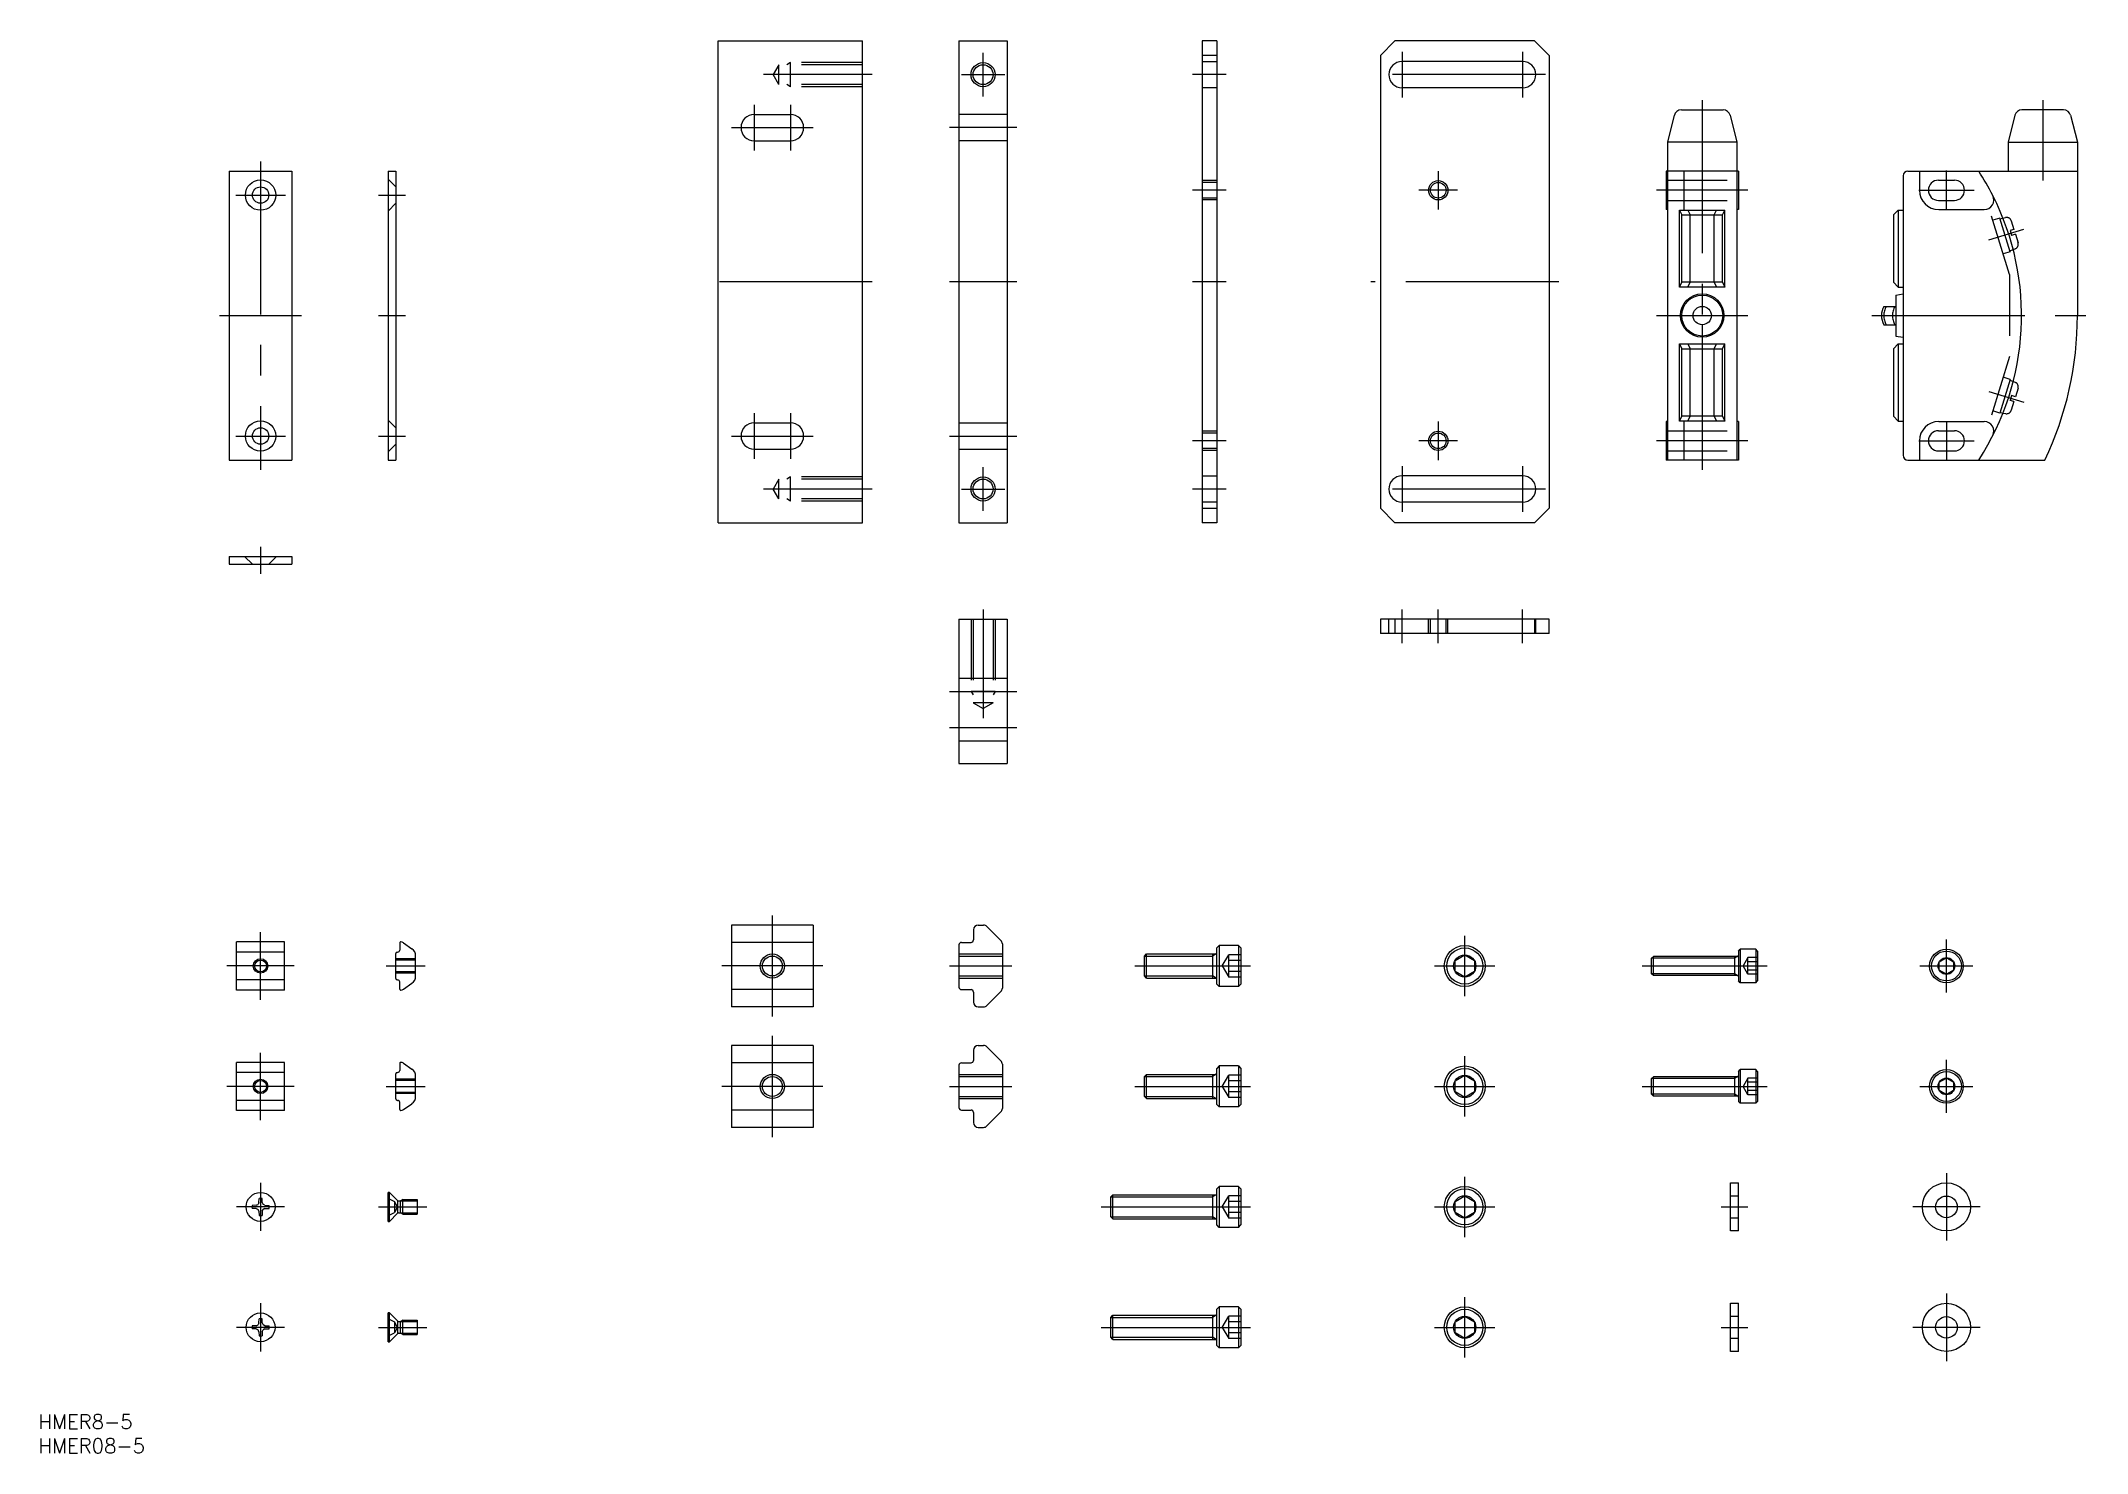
# Model space of a CAD drawing. Extents: x -46 to 379, y -236 to 57.
import ezdxf

# ---------------------------------------------------------------- set-up
doc = ezdxf.new("R2010")
doc.units = 0
for name, pattern in [('CENTER', [50.8, 31.75, -6.35, 6.35, -6.35]), ('DASHED', [19.05, 12.7, -6.35]), ('PHANTOM', [63.5, 31.75, -6.35, 6.35, -6.35, 6.35, -6.35])]:
    doc.linetypes.add(name, pattern=pattern)
doc.layers.get('0').update_dxf_attribs({"linetype": 'CONTINUOUS'})
doc.layers.add('CENTER', color=1, linetype='CENTER')
doc.styles.get("Standard").update_dxf_attribs({"font": 'txt.shx', "height": 3, "bigfont": 'bigfont.shx'})

msp = doc.modelspace()

# ---------------------------------------------------------------- linework, layer by layer
at = {"color": 7, "linetype": 'CONTINUOUS'}
for p, q in [((95, -43), (95, 57)), ((95, 57), (125, 57)), ((125, -43), (125, 57)), ((145, 57), (145, -43)), ((145, 57), (155, 57)), ((155, 57), (155, -43)), ((195.5, 57), (195.5, -43)), ((198.5, 57), (195.5, 57)), ((198.5, 57), (198.5, -43)), ((232.5, 54), (235.5, 57)), ((264.5, 57), (235.5, 57)), ((264.5, 57), (267.5, 54)), ((198.5, 54), (195.5, 54)), ((232.5, 54), (232.5, -40)), ((262, 52.75), (237, 52.75)), ((267.5, 54), (267.5, -40)), ((262, 47.25), (237, 47.25)), ((294.97, 42.7), (303.63, 42.7)), ((374.33, 42.7), (365.67, 42.7)), ((102.5, 41.75), (110, 41.75)), ((293.51, 41.57), (292.1, 36)), ((305.09, 41.57), (306.5, 36)), ((364.21, 41.57), (362.8, 36)), ((375.79, 41.57), (377.2, 36)), ((102.5, 36.25), (110, 36.25)), ((292.1, 36), (292.1, -30)), ((306.5, 36), (292.1, 36)), ((306.5, 36), (306.5, -30)), ((362.8, 36), (377.2, 36)), ((362.8, 36), (362.8, 30)), ((377.2, 36), (377.2, 0)), ((-6.5, 30), (-6.5, -30)), ((-6.5, 30), (6.5, 30)), ((6.5, 30), (6.5, -30)), ((26.5, 30), (26.5, -30)), ((26.5, 30), (28.1, 30)), ((28.1, 30), (28.1, -30)), ((291.8, 30), (291.8, 22)), ((306.8, 30), (291.8, 30)), ((295.5, 30), (295.5, 21.9)), ((306.8, 30), (306.8, 22)), ((342, 30), (377.2, 30)), ((344.4, 30), (344.4, 26)), ((341, 29), (341, -29)), ((348.35, 28.1), (351.65, 28.1)), ((292.1, 22), (291.8, 22)), ((294.6, 5.9), (294.6, 21.9)), ((294.6, 21.9), (304, 21.9)), ((294.6, 21.9), (295.1, 20.9)), ((296.3, 21.9), (296.8, 20.9)), ((301.8, 20.9), (302.3, 21.9)), ((303.5, 20.9), (304, 21.9)), ((304, 5.9), (304, 21.9)), ((306.8, 22), (306.5, 22)), ((339, 20.9), (340, 21.9)), ((340, 21.9), (340, 5.9)), ((340, 21.9), (341, 21.9)), ((348.35, 23.9), (351.65, 23.9)), ((348.4, 22), (357.85, 22)), ((295.1, 6.9), (295.1, 20.9)), ((295.1, 20.9), (303.5, 20.9)), ((296.8, 6.9), (296.8, 20.9)), ((301.8, 6.9), (301.8, 20.9)), ((303.5, 6.9), (303.5, 20.9)), ((339, 20.9), (339, 6.9)), ((294.6, 5.9), (295.1, 6.9)), ((304, 5.9), (294.6, 5.9)), ((303.5, 6.9), (295.1, 6.9)), ((296.3, 5.9), (296.8, 6.9)), ((299.3, 5.9), (299.3, 1.9)), ((301.8, 6.9), (302.3, 5.9)), ((303.5, 6.9), (304, 5.9)), ((339, 6.9), (340, 5.9)), ((339.5, 4.25), (341, 4.5)), ((339.5, 4.25), (339.5, -4.25)), ((340, 5.9), (341, 5.9)), ((337, 1.9), (339.5, 1.9)), ((299.3, -1.9), (299.3, -5.9)), ((337, -1.9), (339.5, -1.9)), ((294.6, -21.9), (294.6, -5.9)), ((294.6, -5.9), (304, -5.9)), ((294.6, -5.9), (295.1, -6.9)), ((295.1, -6.9), (303.5, -6.9)), ((295.1, -20.9), (295.1, -6.9)), ((296.3, -5.9), (296.8, -6.9)), ((296.8, -20.9), (296.8, -6.9)), ((301.8, -6.9), (302.3, -5.9)), ((301.8, -20.9), (301.8, -6.9)), ((303.5, -6.9), (304, -5.9)), ((303.5, -20.9), (303.5, -6.9)), ((304, -21.9), (304, -5.9)), ((339, -6.9), (340, -5.9)), ((339, -6.9), (339, -20.9)), ((339.5, -4.25), (341, -4.5)), ((340, -5.9), (340, -21.9)), ((340, -5.9), (341, -5.9)), ((294.6, -21.9), (295.1, -20.9)), ((303.5, -20.9), (295.1, -20.9)), ((296.3, -21.9), (296.8, -20.9)), ((301.8, -20.9), (302.3, -21.9)), ((303.5, -20.9), (304, -21.9)), ((339, -20.9), (340, -21.9)), ((102.5, -22.25), (110, -22.25)), ((291.8, -22), (291.8, -30)), ((292.1, -22), (291.8, -22)), ((304, -21.9), (294.6, -21.9)), ((295.5, -21.9), (295.5, -30)), ((306.8, -22), (306.5, -22)), ((306.8, -22), (306.8, -30)), ((340, -21.9), (341, -21.9)), ((348.35, -23.9), (351.65, -23.9)), ((348.4, -22), (357.85, -22)), ((102.5, -27.75), (110, -27.75)), ((344.4, -26), (344.4, -30)), ((348.35, -28.1), (351.65, -28.1)), ((-6.5, -30), (6.5, -30)), ((26.5, -30), (28.1, -30)), ((262, -33.25), (237, -33.25)), ((306.8, -30), (291.8, -30)), ((342, -30), (370.45, -30)), ((195.5, -40), (198.5, -40)), ((232.5, -40), (235.5, -43)), ((262, -38.75), (237, -38.75)), ((267.5, -40), (264.5, -43)), ((95, -43), (125, -43)), ((145, -43), (155, -43)), ((198.5, -43), (195.5, -43)), ((264.5, -43), (235.5, -43)), ((-6.5, -50), (6.5, -50)), ((-6.5, -50), (-6.5, -51.6)), ((6.5, -50), (6.5, -51.6)), ((-6.5, -51.6), (6.5, -51.6)), ((145, -63), (145, -93)), ((145, -63), (155, -63)), ((155, -63), (155, -93)), ((267.5, -63), (232.5, -63)), ((232.5, -63), (232.5, -66)), ((235.5, -63), (235.5, -66)), ((264.5, -63), (264.5, -66)), ((267.5, -66), (267.5, -63)), ((267.5, -66), (232.5, -66)), ((145, -93), (155, -93)), ((114.75, -126.5), (97.75, -126.5)), ((97.75, -126.5), (97.75, -143.5)), ((114.75, -126.5), (114.75, -143.5)), ((149, -126.5), (150.09, -126.5)), ((150.79, -126.79), (153.71, -129.71)), ((-5, -140), (-5, -130)), ((5, -130), (-5, -130)), ((5, -140), (5, -130)), ((28.9, -130.2), (28.9, -131.7)), ((29.66, -130.18), (31.43, -131.42)), ((114.75, -130.1), (97.75, -130.1)), ((145, -130.6), (145, -139.4)), ((145.5, -130.1), (147.5, -130.1)), ((148, -127.5), (148, -129.6)), ((154, -130.41), (154, -139.59)), ((199, -130.75), (198.5, -131.25)), ((198.5, -138.75), (198.5, -131.25)), ((199, -130.75), (199, -139.25)), ((203, -130.75), (199, -130.75)), ((203, -130.75), (203, -139.25)), ((203, -130.75), (203.5, -131.25)), ((203.5, -131.25), (203.5, -138.75)), ((306.8, -131.9), (307.2, -131.5)), ((307.2, -131.5), (307.2, -138.5)), ((310.4, -131.5), (307.2, -131.5)), ((310.8, -131.9), (310.4, -131.5)), ((310.4, -131.5), (310.4, -138.5)), ((5, -132.1), (-5, -132.1)), ((28.1, -137.6), (28.1, -132.4)), ((28.4, -132.1), (28.5, -132.1)), ((32.2, -137.1), (32.2, -132.9)), ((183.5, -132.93), (183.93, -132.5)), ((183.5, -137.07), (183.5, -132.93)), ((183.93, -132.5), (198.3, -132.5)), ((183.93, -137.5), (183.93, -132.5)), ((197.6, -132.5), (197.6, -137.5)), ((248, -133.85), (250, -132.69)), ((248, -136.15), (248, -133.85)), ((250, -132.69), (252, -133.85)), ((252, -133.85), (252, -136.15)), ((288.8, -133.38), (289.18, -133)), ((288.8, -136.62), (288.8, -133.38)), ((306.6, -133), (289.18, -133)), ((289.18, -137), (289.18, -133)), ((306, -133), (306, -137)), ((306.8, -131.9), (306.8, -138.1)), ((306.8, -131.9), (306.8, -138.1)), ((310.8, -131.9), (310.8, -138.1)), ((348.5, -134.13), (350, -133.27)), ((348.5, -135.87), (348.5, -134.13)), ((350, -136.73), (348.5, -135.87)), ((350, -133.27), (351.5, -134.13)), ((351.5, -135.87), (350, -136.73)), ((351.5, -134.13), (351.5, -135.87)), ((5, -137.9), (-5, -137.9)), ((5, -140), (-5, -140)), ((28.4, -137.9), (28.5, -137.9)), ((28.9, -139.8), (28.9, -138.3)), ((29.66, -139.82), (31.43, -138.58)), ((114.75, -139.9), (97.75, -139.9)), ((145.5, -139.9), (147.5, -139.9)), ((183.93, -137.5), (183.5, -137.07)), ((183.93, -137.5), (198.3, -137.5)), ((199, -139.25), (198.5, -138.75)), ((203, -139.25), (199, -139.25)), ((203, -139.25), (203.5, -138.75)), ((250, -137.31), (248, -136.15)), ((252, -136.15), (250, -137.31)), ((289.18, -137), (288.8, -136.62)), ((306.6, -137), (289.18, -137)), ((307.2, -138.5), (306.8, -138.1)), ((310.4, -138.5), (307.2, -138.5)), ((310.4, -138.5), (310.8, -138.1)), ((114.75, -143.5), (97.75, -143.5)), ((148, -140.4), (148, -142.5)), ((149, -143.5), (150.09, -143.5)), ((153.71, -140.29), (150.79, -143.21)), ((114.75, -151.5), (97.75, -151.5)), ((97.75, -151.5), (97.75, -168.5)), ((114.75, -151.5), (114.75, -168.5)), ((148, -152.5), (148, -154.6)), ((149, -151.5), (150.09, -151.5)), ((150.79, -151.79), (153.71, -154.71)), ((-5, -165), (-5, -155)), ((5, -155), (-5, -155)), ((5, -157.1), (-5, -157.1)), ((5, -165), (5, -155)), ((28.4, -157.1), (28.5, -157.1)), ((28.9, -155.2), (28.9, -156.7)), ((29.66, -155.18), (31.43, -156.42)), ((114.75, -155.1), (97.75, -155.1)), ((145, -155.6), (145, -164.4)), ((145.5, -155.1), (147.5, -155.1)), ((154, -155.41), (154, -164.59)), ((199, -155.75), (198.5, -156.25)), ((198.5, -163.75), (198.5, -156.25)), ((199, -155.75), (199, -164.25)), ((203, -155.75), (199, -155.75)), ((203, -155.75), (203, -164.25)), ((203, -155.75), (203.5, -156.25)), ((203.5, -156.25), (203.5, -163.75)), ((306.8, -156.9), (307.2, -156.5)), ((306.8, -156.9), (306.8, -163.1)), ((306.8, -156.9), (306.8, -163.1)), ((307.2, -156.5), (307.2, -163.5)), ((310.4, -156.5), (307.2, -156.5)), ((310.4, -156.5), (310.4, -163.5)), ((310.8, -156.9), (310.4, -156.5)), ((310.8, -156.9), (310.8, -163.1)), ((28.1, -162.6), (28.1, -157.4)), ((32.2, -162.1), (32.2, -157.9)), ((183.5, -157.93), (183.93, -157.5)), ((183.5, -162.07), (183.5, -157.93)), ((183.93, -157.5), (198.3, -157.5)), ((183.93, -162.5), (183.93, -157.5)), ((197.6, -157.5), (197.6, -162.5)), ((248, -158.85), (250, -157.69)), ((248, -161.15), (248, -158.85)), ((250, -162.31), (248, -161.15)), ((250, -157.69), (252, -158.85)), ((252, -161.15), (250, -162.31)), ((252, -158.85), (252, -161.15)), ((288.8, -158.38), (289.18, -158)), ((288.8, -161.62), (288.8, -158.38)), ((306.6, -158), (289.18, -158)), ((289.18, -162), (289.18, -158)), ((306, -158), (306, -162)), ((348.5, -159.13), (350, -158.27)), ((348.5, -160.87), (348.5, -159.13)), ((350, -161.73), (348.5, -160.87)), ((350, -158.27), (351.5, -159.13)), ((351.5, -160.87), (350, -161.73)), ((351.5, -159.13), (351.5, -160.87)), ((5, -162.9), (-5, -162.9)), ((5, -165), (-5, -165)), ((28.4, -162.9), (28.5, -162.9)), ((28.9, -164.8), (28.9, -163.3)), ((29.66, -164.82), (31.43, -163.58)), ((114.75, -164.9), (97.75, -164.9)), ((145.5, -164.9), (147.5, -164.9)), ((148, -165.4), (148, -167.5)), ((153.71, -165.29), (150.79, -168.21)), ((183.93, -162.5), (183.5, -162.07)), ((183.93, -162.5), (198.3, -162.5)), ((199, -164.25), (198.5, -163.75)), ((203, -164.25), (199, -164.25)), ((203, -164.25), (203.5, -163.75)), ((289.18, -162), (288.8, -161.62)), ((306.6, -162), (289.18, -162)), ((307.2, -163.5), (306.8, -163.1)), ((310.4, -163.5), (307.2, -163.5)), ((310.4, -163.5), (310.8, -163.1)), ((114.75, -168.5), (97.75, -168.5)), ((149, -168.5), (150.09, -168.5)), ((26.5, -188), (26.5, -182)), ((26.75, -182), (26.5, -182)), ((26.75, -188), (26.75, -182)), ((28.43, -183.68), (26.75, -182)), ((176.5, -182.93), (176.93, -182.5)), ((176.93, -182.5), (198.3, -182.5)), ((176.93, -187.5), (176.93, -182.5)), ((197.6, -182.5), (197.6, -187.5)), ((199, -180.75), (198.5, -181.25)), ((198.5, -188.75), (198.5, -181.25)), ((199, -180.75), (199, -189.25)), ((203, -180.75), (199, -180.75)), ((203, -180.75), (203, -189.25)), ((203, -180.75), (203.5, -181.25)), ((203.5, -181.25), (203.5, -188.75)), ((305.2, -190), (305.2, -180)), ((305.2, -180), (306.8, -180)), ((306.8, -190), (306.8, -180)), ((-0.92, -184.67), (-1.77, -184.68)), ((-0.92, -185.33), (-1.77, -185.32)), ((-0.92, -184.67), (-0.52, -184.48)), ((-0.92, -185.33), (-0.52, -185.52)), ((-0.33, -184.08), (-0.52, -184.48)), ((-0.33, -185.92), (-0.52, -185.52)), ((-0.33, -184.08), (-0.32, -183.23)), ((-0.33, -185.92), (-0.32, -186.77)), ((0.33, -184.08), (0.32, -183.23)), ((0.33, -185.92), (0.32, -186.77)), ((0.33, -184.08), (0.52, -184.48)), ((0.33, -185.92), (0.52, -185.52)), ((0.92, -184.67), (0.52, -184.48)), ((0.92, -185.33), (0.52, -185.52)), ((0.92, -184.67), (1.77, -184.68)), ((0.92, -185.33), (1.77, -185.32)), ((28.43, -186.32), (26.75, -188)), ((28.52, -186.23), (28.52, -183.77)), ((28.64, -183.77), (29.05, -183.77)), ((28.64, -186.23), (29.05, -186.23)), ((29.52, -183.5), (29.05, -183.77)), ((29.05, -186.23), (29.05, -183.77)), ((29.52, -186.5), (29.05, -186.23)), ((29.52, -183.5), (32.5, -183.5)), ((29.52, -186.5), (29.52, -183.5)), ((29.52, -186.5), (32.5, -186.5)), ((32.5, -183.5), (32.5, -186.5)), ((176.5, -187.07), (176.5, -182.93)), ((248, -183.85), (250, -182.69)), ((248, -186.15), (248, -183.85)), ((250, -187.31), (248, -186.15)), ((250, -182.69), (252, -183.85)), ((252, -186.15), (250, -187.31)), ((252, -183.85), (252, -186.15)), ((26.5, -188), (26.75, -188)), ((176.93, -187.5), (176.5, -187.07)), ((176.93, -187.5), (198.3, -187.5)), ((199, -189.25), (198.5, -188.75)), ((203, -189.25), (199, -189.25)), ((203, -189.25), (203.5, -188.75)), ((306.8, -190), (305.2, -190)), ((26.5, -213), (26.5, -207)), ((26.75, -207), (26.5, -207)), ((26.75, -213), (26.75, -207)), ((28.43, -208.68), (26.75, -207)), ((176.5, -207.93), (176.93, -207.5)), ((176.5, -212.07), (176.5, -207.93)), ((176.93, -207.5), (198.3, -207.5)), ((176.93, -212.5), (176.93, -207.5)), ((197.6, -207.5), (197.6, -212.5)), ((199, -205.75), (198.5, -206.25)), ((198.5, -213.75), (198.5, -206.25)), ((199, -205.75), (199, -214.25)), ((203, -205.75), (199, -205.75)), ((203, -205.75), (203, -214.25)), ((203, -205.75), (203.5, -206.25)), ((203.5, -206.25), (203.5, -213.75)), ((248, -208.85), (250, -207.69)), ((250, -207.69), (252, -208.85)), ((305.2, -215), (305.2, -205)), ((305.2, -205), (306.8, -205)), ((306.8, -215), (306.8, -205)), ((-0.92, -209.67), (-1.77, -209.68)), ((-0.92, -210.33), (-1.77, -210.32)), ((-0.92, -209.67), (-0.52, -209.48)), ((-0.92, -210.33), (-0.52, -210.52)), ((-0.33, -209.08), (-0.52, -209.48)), ((-0.33, -210.92), (-0.52, -210.52)), ((-0.33, -209.08), (-0.32, -208.23)), ((-0.33, -210.92), (-0.32, -211.77)), ((0.33, -209.08), (0.32, -208.23)), ((0.33, -210.92), (0.32, -211.77)), ((0.33, -209.08), (0.52, -209.48)), ((0.33, -210.92), (0.52, -210.52)), ((0.92, -209.67), (0.52, -209.48)), ((0.92, -210.33), (0.52, -210.52)), ((0.92, -209.67), (1.77, -209.68)), ((0.92, -210.33), (1.77, -210.32)), ((28.43, -211.32), (26.75, -213)), ((28.52, -211.23), (28.52, -208.77)), ((28.64, -208.77), (29.05, -208.77)), ((28.64, -211.23), (29.05, -211.23)), ((29.52, -208.5), (29.05, -208.77)), ((29.05, -211.23), (29.05, -208.77)), ((29.52, -211.5), (29.05, -211.23)), ((29.52, -211.5), (29.52, -208.5)), ((29.52, -208.5), (32.5, -208.5)), ((29.52, -211.5), (32.5, -211.5)), ((32.5, -208.5), (32.5, -211.5)), ((176.93, -212.5), (176.5, -212.07)), ((248, -211.15), (248, -208.85)), ((250, -212.31), (248, -211.15)), ((252, -211.15), (250, -212.31)), ((252, -208.85), (252, -211.15)), ((26.5, -213), (26.75, -213)), ((176.93, -212.5), (198.3, -212.5)), ((199, -214.25), (198.5, -213.75)), ((203, -214.25), (199, -214.25)), ((203, -214.25), (203.5, -213.75)), ((306.8, -215), (305.2, -215))]:
    msp.add_line(p, q, dxfattribs=at)
at = {"color": 3, "linetype": 'DASHED'}
for p, q in [((107.6, 52.07), (106.41, 50)), ((107.6, 47.93), (107.6, 52.07)), ((125, 52.07), (107.6, 52.07)), ((110, 52.5), (109.25, 52.07)), ((110, 47.5), (110, 52.5)), ((125, 52.5), (110, 52.5)), ((195.5, 52.75), (198.5, 52.75)), ((107.6, 47.93), (106.41, 50)), ((125, 47.93), (107.6, 47.93)), ((110, 47.5), (109.25, 47.93)), ((125, 47.5), (110, 47.5)), ((198.5, 47.25), (195.5, 47.25)), ((155, 41.75), (145, 41.75)), ((155, 36.25), (145, 36.25)), ((26.5, 28.3), (28.1, 26.7)), ((198.5, 28), (195.5, 28)), ((198.5, 27.62), (195.5, 27.62)), ((291.8, 28.1), (306.8, 28.1)), ((26.5, 21.7), (28.1, 23.3)), ((198.5, 24.38), (195.5, 24.38)), ((198.5, 24), (195.5, 24)), ((291.8, 23.9), (306.8, 23.9)), ((363.1, 8.5), (358.88, 22.31)), ((361.08, 20.24), (359.64, 19.8)), ((363.21, 13.26), (361.08, 20.24)), ((361.12, 20.1), (362.29, 20.34)), ((364, 17.87), (363.23, 17.64)), ((363.23, 17.64), (363.54, 16.62)), ((363.45, 19.66), (364, 17.87)), ((363.21, 13.26), (361.78, 12.82)), ((363.17, 13.4), (364.27, 13.85)), ((364.31, 16.86), (363.54, 16.62)), ((364.31, 16.86), (364.86, 15.07)), ((363.1, 8.5), (363.1, -8.5)), ((363.1, -8.5), (358.89, -22.29)), ((363.21, -13.26), (361.08, -20.24)), ((363.21, -13.26), (361.78, -12.82)), ((363.17, -13.4), (364.27, -13.85)), ((363.54, -16.62), (363.23, -17.64)), ((364.31, -16.86), (363.54, -16.62)), ((364.86, -15.07), (364.31, -16.86)), ((361.08, -20.24), (359.64, -19.8)), ((361.12, -20.1), (362.29, -20.34)), ((364, -17.87), (363.23, -17.64)), ((364, -17.87), (363.45, -19.66)), ((26.5, -21.7), (28.1, -23.3)), ((145, -22.25), (155, -22.25)), ((198.5, -24), (195.5, -24)), ((198.5, -24.38), (195.5, -24.38)), ((291.8, -23.9), (306.8, -23.9)), ((26.5, -28.3), (28.1, -26.7)), ((145, -27.75), (155, -27.75)), ((198.5, -27.62), (195.5, -27.62)), ((198.5, -28), (195.5, -28)), ((291.8, -28.1), (306.8, -28.1)), ((107.6, -33.93), (106.41, -36)), ((125, -33.93), (107.6, -33.93)), ((107.6, -38.07), (107.6, -33.93)), ((110, -33.5), (109.25, -33.93)), ((125, -33.5), (110, -33.5)), ((110, -38.5), (110, -33.5)), ((195.5, -33.25), (198.5, -33.25)), ((107.6, -38.07), (106.41, -36)), ((125, -38.07), (107.6, -38.07)), ((110, -38.5), (109.25, -38.07)), ((125, -38.5), (110, -38.5)), ((198.5, -38.75), (195.5, -38.75)), ((-3.3, -50), (-1.7, -51.6)), ((3.3, -50), (1.7, -51.6)), ((147.5, -63), (147.5, -78)), ((147.93, -63), (147.93, -80.4)), ((152.07, -63), (152.07, -80.4)), ((152.5, -63), (152.5, -78)), ((234.25, -66), (234.25, -63)), ((242.5, -66), (242.5, -63)), ((242.88, -66), (242.88, -63)), ((246.12, -66), (246.12, -63)), ((246.5, -66), (246.5, -63)), ((264.75, -66), (264.75, -63)), ((145, -75.25), (155, -75.25)), ((147.5, -78), (147.93, -78.75)), ((152.5, -78), (147.5, -78)), ((147.93, -80.4), (150, -81.59)), ((152.07, -80.4), (147.93, -80.4)), ((152.07, -80.4), (150, -81.59)), ((152.5, -78), (152.07, -78.75)), ((145, -88.25), (155, -88.25)), ((32.16, -133.5), (28.1, -133.5)), ((32.2, -133.77), (28.1, -133.77)), ((145, -132.5), (154, -132.5)), ((145, -132.93), (154, -132.93)), ((199.67, -135), (201, -132.69)), ((199.67, -135), (201, -137.31)), ((201, -137.31), (201, -132.69)), ((203.5, -132.69), (201, -132.69)), ((203.5, -133.85), (201, -133.85)), ((308.8, -133.27), (307.8, -135)), ((308.8, -136.73), (307.8, -135)), ((310.8, -133.27), (308.8, -133.27)), ((308.8, -136.73), (308.8, -133.27)), ((310.8, -134.13), (308.8, -134.13)), ((310.8, -135.87), (308.8, -135.87)), ((32.2, -136.23), (28.1, -136.23)), ((32.16, -136.5), (28.1, -136.5)), ((145, -137.07), (154, -137.07)), ((145, -137.5), (154, -137.5)), ((203.5, -136.15), (201, -136.15)), ((203.5, -137.31), (201, -137.31)), ((310.8, -136.73), (308.8, -136.73)), ((32.16, -158.5), (28.1, -158.5)), ((32.2, -158.77), (28.1, -158.77)), ((32.2, -161.23), (28.1, -161.23)), ((145, -157.5), (154, -157.5)), ((145, -157.93), (154, -157.93)), ((199.67, -160), (201, -157.69)), ((199.67, -160), (201, -162.31)), ((201, -162.31), (201, -157.69)), ((203.5, -157.69), (201, -157.69)), ((203.5, -158.85), (201, -158.85)), ((203.5, -161.15), (201, -161.15)), ((308.8, -158.27), (307.8, -160)), ((308.8, -161.73), (307.8, -160)), ((310.8, -158.27), (308.8, -158.27)), ((308.8, -161.73), (308.8, -158.27)), ((310.8, -159.13), (308.8, -159.13)), ((310.8, -160.87), (308.8, -160.87)), ((32.16, -161.5), (28.1, -161.5)), ((145, -162.07), (154, -162.07)), ((145, -162.5), (154, -162.5)), ((203.5, -162.31), (201, -162.31)), ((310.8, -161.73), (308.8, -161.73)), ((26.83, -183.37), (27.83, -183.85)), ((26.83, -186.63), (27.83, -186.14)), ((28.43, -185), (27.83, -183.85)), ((27.83, -183.85), (27.83, -186.14)), ((28.43, -185), (27.83, -186.14)), ((199.67, -185), (201, -182.69)), ((199.67, -185), (201, -187.31)), ((201, -187.31), (201, -182.69)), ((203.5, -182.69), (201, -182.69)), ((203.5, -183.85), (201, -183.85)), ((203.5, -186.15), (201, -186.15)), ((306.8, -182.75), (305.2, -182.75)), ((203.5, -187.31), (201, -187.31)), ((305.2, -187.25), (306.8, -187.25)), ((199.67, -210), (201, -207.69)), ((203.5, -207.69), (201, -207.69)), ((201, -212.31), (201, -207.69)), ((306.8, -207.75), (305.2, -207.75)), ((26.83, -208.37), (27.83, -208.85)), ((26.83, -211.63), (27.83, -211.15)), ((27.83, -208.85), (27.83, -211.15)), ((28.43, -210), (27.83, -208.85)), ((28.43, -210), (27.83, -211.15)), ((199.67, -210), (201, -212.31)), ((203.5, -208.85), (201, -208.85)), ((203.5, -211.15), (201, -211.15)), ((203.5, -212.31), (201, -212.31)), ((305.2, -212.25), (306.8, -212.25))]:
    msp.add_line(p, q, dxfattribs=at)
at = {"color": 3, "linetype": 'CONTINUOUS'}
for p, q in [((183.5, -132.93), (197.6, -132.93)), ((198.4, -132.47), (197.6, -132.93)), ((306, -133.38), (288.8, -133.38)), ((306.7, -132.97), (306, -133.38)), ((183.5, -137.07), (197.6, -137.07)), ((198.4, -137.53), (197.6, -137.07)), ((306, -136.62), (288.8, -136.62)), ((306.7, -137.03), (306, -136.62)), ((183.5, -157.93), (197.6, -157.93)), ((198.4, -157.47), (197.6, -157.93)), ((306, -158.38), (288.8, -158.38)), ((306.7, -157.97), (306, -158.38)), ((183.5, -162.07), (197.6, -162.07)), ((198.4, -162.53), (197.6, -162.07)), ((306, -161.62), (288.8, -161.62)), ((306.7, -162.03), (306, -161.62)), ((198.4, -182.47), (197.6, -182.93)), ((29.05, -183.77), (32.5, -183.77)), ((29.05, -186.23), (32.5, -186.23)), ((176.5, -182.93), (197.6, -182.93)), ((176.5, -187.07), (197.6, -187.07)), ((198.4, -187.53), (197.6, -187.07)), ((176.5, -207.93), (197.6, -207.93)), ((198.4, -207.47), (197.6, -207.93)), ((29.05, -208.77), (32.5, -208.77)), ((29.05, -211.23), (32.5, -211.23)), ((176.5, -212.07), (197.6, -212.07)), ((198.4, -212.53), (197.6, -212.07))]:
    msp.add_line(p, q, dxfattribs=at)
for centre, radius in [((150, 50), 2.5), ((244.5, 26), 2), ((244.5, -26), 2), ((150, -36), 2.5), ((0, -135), 1.5), ((106.25, -135), 2.5), ((0, -160), 1.5), ((106.25, -160), 2.5)]:
    msp.add_circle(centre, radius, dxfattribs=at)
at = {"color": 7, "linetype": 'CONTINUOUS'}
for centre, radius in [((150, 50), 2.07), ((0, 25), 3.15), ((0, 25), 1.7), ((244.5, 26), 1.62), ((299.3, 0), 4.5), ((299.3, 0), 4.25), ((299.3, 0), 1.9), ((0, -25), 3.15), ((0, -25), 1.7), ((244.5, -26), 1.62), ((150, -36), 2.07), ((250, -135), 4.25), ((250, -135), 3.75), ((350, -135), 3.5), ((0, -135), 1.23), ((106.25, -135), 2.07), ((250, -135), 2.31), ((350, -135), 3.1), ((350, -135), 1.73), ((250, -160), 4.25), ((250, -160), 3.75), ((350, -160), 3.5), ((350, -160), 3.1), ((0, -160), 1.23), ((106.25, -160), 2.07), ((250, -160), 2.31), ((350, -160), 1.73), ((0, -185), 3), ((250, -185), 4.25), ((250, -185), 3.75), ((350, -185), 5), ((250, -185), 2.31), ((350, -185), 2.25), ((0, -210), 3), ((250, -210), 4.25), ((250, -210), 3.75), ((250, -210), 2.31), ((350, -210), 5), ((350, -210), 2.25)]:
    msp.add_circle(centre, radius, dxfattribs=at)
for centre, radius, start, end in [((237, 50), 2.75, 90, 270), ((262, 50), 2.75, 270, 90), ((294.97, 41.2), 1.5, 90, 165.7627), ((303.63, 41.2), 1.5, 14.2373, 90), ((365.67, 41.2), 1.5, 90, 165.7627), ((374.33, 41.2), 1.5, 14.2373, 90), ((102.5, 39), 2.75, 90, 270), ((110, 39), 2.75, 270, 90), ((342, 29), 1, 90, 180), ((310.6, 0), 55, 26.9254, 33.0557), ((348.4, 26), 4, 180, 270), ((348.35, 26), 2.1, 90, 270), ((351.65, 26), 2.1, 270, 90), ((310.6, 0), 55, 326.9443, 26.9254), ((357.85, 24), 2, 270, 26.9254), ((340.36, 0), 3.86, 150.5129, 209.4871), ((307.2, 0), 70, 334.6231, 0), ((102.5, -25), 2.75, 90, 270), ((110, -25), 2.75, 270, 90), ((348.4, -26), 4, 90, 180), ((348.35, -26), 2.1, 90, 270), ((351.65, -26), 2.1, 270, 90), ((357.85, -24), 2, 333.0746, 90), ((342, -29), 1, 180, 270), ((237, -36), 2.75, 90, 270), ((262, -36), 2.75, 270, 90), ((149, -127.5), 1, 90, 180), ((150.09, -127.5), 1, 45, 90), ((29.1, -130.2), 0.2, 86.4722, 180), ((29.08, -131), 1, 55.008, 88.4225), ((30.4, -132.9), 1.8, 0, 55.008), ((145.5, -130.6), 0.5, 90, 180), ((147.5, -129.6), 0.5, 270, 0), ((153, -130.41), 1, 0, 45), ((28.4, -132.4), 0.3, 90, 180), ((28.5, -131.7), 0.4, 270, 360), ((198.3, -132.3), 0.2, 270, 0), ((306.6, -132.8), 0.2, 270, 0), ((28.4, -137.6), 0.3, 180, 270), ((28.5, -138.3), 0.4, 360, 90), ((29.1, -139.8), 0.2, 180, 273.5278), ((29.08, -139), 1, 271.5775, 304.992), ((30.4, -137.1), 1.8, 304.992, 360), ((145.5, -139.4), 0.5, 180, 270), ((147.5, -140.4), 0.5, 0, 90), ((153, -139.59), 1, 315, 0), ((198.3, -137.7), 0.2, 0, 90), ((306.6, -137.2), 0.2, 0, 90), ((149, -142.5), 1, 180, 270), ((150.09, -142.5), 1, 270, 315), ((149, -152.5), 1, 90, 180), ((150.09, -152.5), 1, 45, 90), ((28.4, -157.4), 0.3, 90, 180), ((28.5, -156.7), 0.4, 270, 360), ((29.1, -155.2), 0.2, 86.4722, 180), ((29.08, -156), 1, 55.008, 88.4225), ((30.4, -157.9), 1.8, 0, 55.008), ((145.5, -155.6), 0.5, 90, 180), ((147.5, -154.6), 0.5, 270, 0), ((153, -155.41), 1, 0, 45), ((198.3, -157.3), 0.2, 270, 0), ((306.6, -157.8), 0.2, 270, 0), ((28.4, -162.6), 0.3, 180, 270), ((28.5, -163.3), 0.4, 360, 90), ((29.1, -164.8), 0.2, 180, 273.5278), ((29.08, -164), 1, 271.5775, 304.992), ((30.4, -162.1), 1.8, 304.992, 360), ((145.5, -164.4), 0.5, 180, 270), ((147.5, -165.4), 0.5, 0, 90), ((153, -164.59), 1, 315, 0), ((198.3, -162.7), 0.2, 0, 90), ((306.6, -162.2), 0.2, 0, 90), ((149, -167.5), 1, 180, 270), ((150.09, -167.5), 1, 270, 315), ((198.3, -182.3), 0.2, 270, 0), ((0, -185), 1.8, 169.8876, 190.1124), ((0, -185), 1.8, 79.8876, 100.1124), ((0, -185), 1.8, 259.8876, 280.1124), ((0, -185), 1.8, 349.8876, 10.1124), ((28.64, -183.47), 0.3, 225, 270), ((28.64, -186.53), 0.3, 90, 135), ((198.3, -187.7), 0.2, 0, 90), ((198.3, -207.3), 0.2, 270, 0), ((0, -210), 1.8, 169.8876, 190.1124), ((0, -210), 1.8, 79.8876, 100.1124), ((0, -210), 1.8, 259.8876, 280.1124), ((0, -210), 1.8, 349.8876, 10.1124), ((28.64, -208.47), 0.3, 225, 270), ((28.64, -211.53), 0.3, 90, 135), ((198.3, -212.7), 0.2, 0, 90)]:
    msp.add_arc(centre, radius, start, end, dxfattribs=at)
at = {"color": 3, "linetype": 'DASHED'}
for centre, radius, start, end in [((362.5, 19.37), 1, 17, 102), ((363.9, 14.78), 1, 291.9998, 17), ((363.9, -14.78), 1, 343, 68), ((362.5, -19.37), 1, 258, 343), ((27.1, -182.83), 0.6, 180, 243.7), ((27.1, -187.17), 0.6, 116.3, 180), ((27.1, -207.83), 0.6, 180, 243.7), ((27.1, -212.17), 0.6, 116.3, 180)]:
    msp.add_arc(centre, radius, start, end, dxfattribs=at)
at = {"color": 3, "linetype": 'PHANTOM'}
for centre in [(340.86, 0), (342.66, 0)]:
    msp.add_arc(centre, 3.86, 150.5129, 209.4871, dxfattribs=at)
at = {"layer": 'CENTER', "color": 1, "linetype": 'CENTER'}
for p, q in [((150, 45.5), (150, 54.5)), ((237, 54.75), (237, 45.25)), ((262, 54.75), (262, 45.25)), ((127, 50), (104.41, 50)), ((145.5, 50), (154.5, 50)), ((200.5, 50), (193.5, 50)), ((266.75, 50), (232.25, 50)), ((102.5, 43.75), (102.5, 34.25)), ((110, 43.75), (110, 34.25)), ((299.3, 44.7), (299.3, -32)), ((370, 44.7), (370, 28)), ((97.75, 39), (114.75, 39)), ((157, 39), (143, 39)), ((0, 32), (0, -32)), ((244.5, 30), (244.5, 22)), ((350, 21.9), (350, 30.1)), ((200.5, 26), (193.5, 26)), ((248.5, 26), (240.5, 26)), ((308.8, 26), (289.8, 26)), ((344.25, 26), (355.75, 26)), ((-5.15, 25), (5.15, 25)), ((24.5, 25), (30.1, 25)), ((358.8, 15.73), (366.07, 17.95)), ((127, 7), (93, 7)), ((157, 7), (143, 7)), ((200.5, 7), (193.5, 7)), ((269.5, 7), (230.5, 7)), ((-8.5, 0), (8.5, 0)), ((24.5, 0), (30.1, 0)), ((289.8, 0), (308.8, 0)), ((334.5, 0), (379.2, 0)), ((358.8, -15.73), (366.07, -17.95)), ((102.5, -20.25), (102.5, -29.75)), ((110, -20.25), (110, -29.75)), ((-5.15, -25), (5.15, -25)), ((24.5, -25), (30.1, -25)), ((97.75, -25), (114.75, -25)), ((143, -25), (157, -25)), ((244.5, -22), (244.5, -30)), ((350, -21.9), (350, -30.1)), ((200.5, -26), (193.5, -26)), ((248.5, -26), (240.5, -26)), ((308.8, -26), (289.8, -26)), ((344.25, -26), (355.75, -26)), ((150, -40.5), (150, -31.5)), ((237, -31.25), (237, -40.75)), ((262, -31.25), (262, -40.75)), ((127, -36), (104.41, -36)), ((145.5, -36), (154.5, -36)), ((200.5, -36), (193.5, -36)), ((266.75, -36), (232.25, -36)), ((0, -48), (0, -53.6)), ((150, -61), (150, -83.59)), ((237, -68), (237, -61)), ((244.5, -68), (244.5, -61)), ((262, -68), (262, -61)), ((143, -78), (157, -78)), ((143, -85.5), (157, -85.5)), ((106.25, -145.5), (106.25, -124.5)), ((0, -142), (0, -128)), ((250, -141.25), (250, -128.75)), ((350, -140.5), (350, -129.5)), ((7, -135), (-7, -135)), ((26.1, -135), (34.2, -135)), ((116.75, -135), (95.75, -135)), ((143, -135), (156, -135)), ((181.5, -135), (205.5, -135)), ((243.75, -135), (256.25, -135)), ((286.8, -135), (312.8, -135)), ((344.5, -135), (355.5, -135)), ((106.25, -170.5), (106.25, -149.5)), ((0, -167), (0, -153)), ((250, -166.25), (250, -153.75)), ((350, -165.5), (350, -154.5)), ((7, -160), (-7, -160)), ((26.1, -160), (34.2, -160)), ((116.75, -160), (95.75, -160)), ((143, -160), (156, -160)), ((181.5, -160), (205.5, -160)), ((243.75, -160), (256.25, -160)), ((286.8, -160), (312.8, -160)), ((344.5, -160), (355.5, -160)), ((350, -178), (350, -192)), ((0, -180), (0, -190)), ((250, -191.25), (250, -178.75)), ((5, -185), (-5, -185)), ((24.5, -185), (34.5, -185)), ((174.5, -185), (205.5, -185)), ((243.75, -185), (256.25, -185)), ((303.2, -185), (308.8, -185)), ((357, -185), (343, -185)), ((250, -216.25), (250, -203.75)), ((350, -203), (350, -217)), ((0, -205), (0, -215)), ((5, -210), (-5, -210)), ((24.5, -210), (34.5, -210)), ((174.5, -210), (205.5, -210)), ((243.75, -210), (256.25, -210)), ((303.2, -210), (308.8, -210)), ((357, -210), (343, -210))]:
    msp.add_line(p, q, dxfattribs=at)

# ---------------------------------------------------------------- texts
at = {"color": 7, "linetype": 'CONTINUOUS'}
for s, p in [('HMER8-5', (-46.11, -231.1)), ('HMER08-5', (-46.11, -236.1))]:
    msp.add_text(s, height=3, dxfattribs=at).set_placement(p)

doc.saveas('drawing.dxf')
